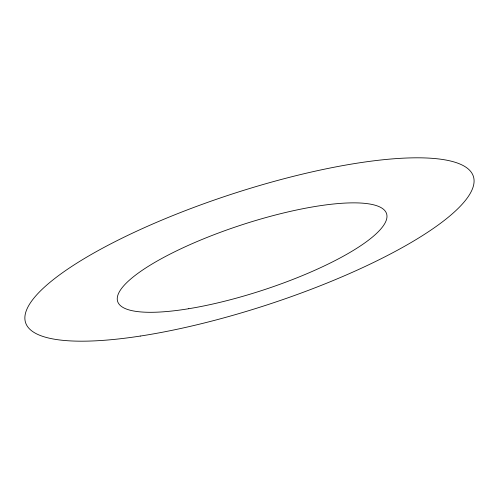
<?xml version="1.0" encoding="UTF-8"?>
<svg xmlns="http://www.w3.org/2000/svg" width="499" height="499" viewBox="0 0 499 499"><rect width="100%" height="100%" fill="white"/><g stroke="black" fill="none" stroke-linecap="round" stroke-linejoin="round"><path stroke-width="0.75" d="M188.772 308.713A141.435 34.312 -18.1 0 0 386.893 215.138A141.435 34.312 -18.1 0 0 180.688 248.889A141.435 34.312 -18.1 0 0 188.772 308.713M140.263 336.064A235.528 58.121 -18.1 0 0 474.05 180.052A235.528 58.121 -18.1 0 0 134.125 232.378A235.528 58.121 -18.1 0 0 140.263 336.064"/></g></svg>
